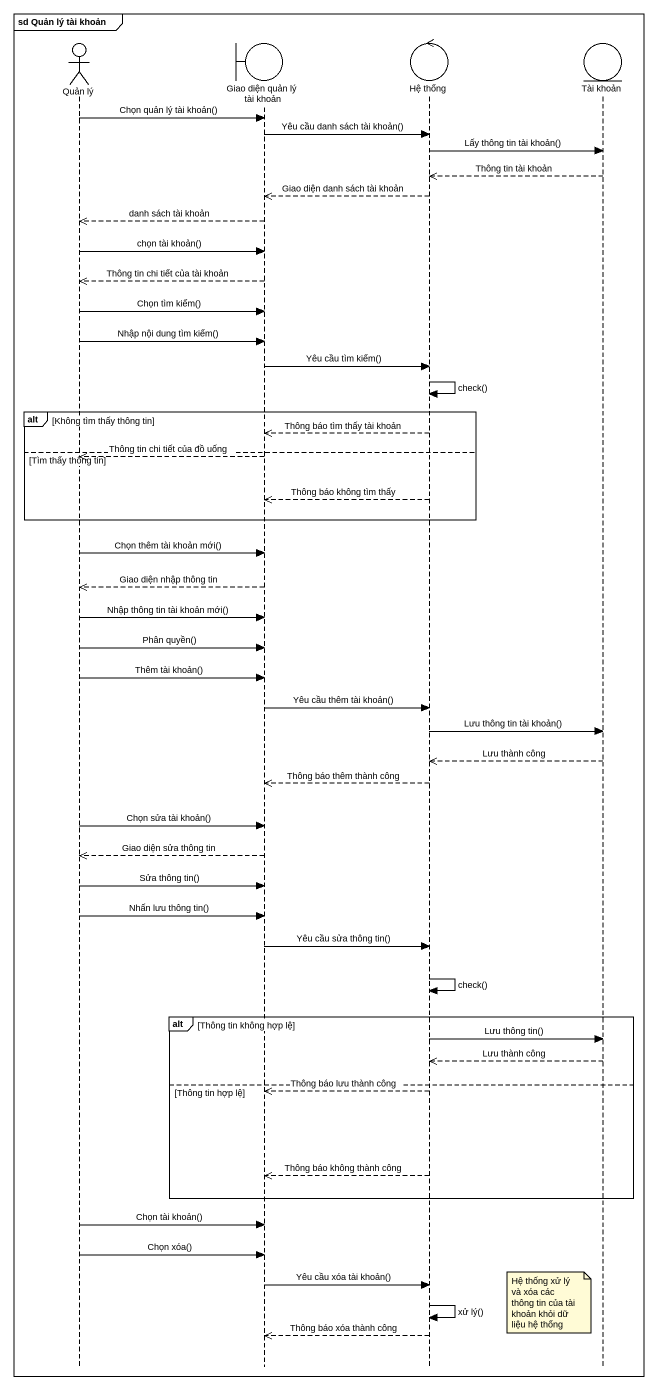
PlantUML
@startuml
mainframe sd Quản lý tài khoản
hide footbox
actor "Quản lý" as Quản_lý
boundary "Giao diện quản lý tài khoản" as Giao_diện_quản_lý_tài_khoản
control "Hệ thống" as Hệ_thống
entity "Tài khoản" as Tài_khoản

Quản_lý -> Giao_diện_quản_lý_tài_khoản : Chọn quản lý tài khoản()
Giao_diện_quản_lý_tài_khoản -> Hệ_thống : Yêu cầu danh sách tài khoản()
Hệ_thống -> Tài_khoản : Lấy thông tin tài khoản()
Tài_khoản -->> Hệ_thống : Thông tin tài khoản
Hệ_thống -->> Giao_diện_quản_lý_tài_khoản : Giao diện danh sách tài khoản
Giao_diện_quản_lý_tài_khoản -->> Quản_lý : danh sách tài khoản
Quản_lý -> Giao_diện_quản_lý_tài_khoản : chọn tài khoản()
Giao_diện_quản_lý_tài_khoản -->> Quản_lý : Thông tin chi tiết của tài khoản
Quản_lý -> Giao_diện_quản_lý_tài_khoản : Chọn tìm kiếm()
Quản_lý -> Giao_diện_quản_lý_tài_khoản : Nhập nội dung tìm kiếm()
Giao_diện_quản_lý_tài_khoản -> Hệ_thống : Yêu cầu tìm kiếm()
Hệ_thống -> Hệ_thống : check()
alt Không tìm thấy thông tin
  Hệ_thống -->> Giao_diện_quản_lý_tài_khoản : Thông báo tìm thấy tài khoản
else Tìm thấy thông tin
  Giao_diện_quản_lý_tài_khoản -->> Quản_lý : Thông tin chi tiết của đồ uống
  Hệ_thống -->> Giao_diện_quản_lý_tài_khoản : Thông báo không tìm thấy
end
Quản_lý -> Giao_diện_quản_lý_tài_khoản : Chọn thêm tài khoản mới()
Giao_diện_quản_lý_tài_khoản -->> Quản_lý : Giao diện nhập thông tin
Quản_lý -> Giao_diện_quản_lý_tài_khoản : Nhập thông tin tài khoản mới()
Quản_lý -> Giao_diện_quản_lý_tài_khoản : Phân quyền()
Quản_lý -> Giao_diện_quản_lý_tài_khoản : Thêm tài khoản()
Giao_diện_quản_lý_tài_khoản -> Hệ_thống : Yêu cầu thêm tài khoản()
Hệ_thống -> Tài_khoản : Lưu thông tin tài khoản()
Tài_khoản -->> Hệ_thống : Lưu thành công
Hệ_thống -->> Giao_diện_quản_lý_tài_khoản : Thông báo thêm thành công
Quản_lý -> Giao_diện_quản_lý_tài_khoản : Chọn sửa tài khoản()
Giao_diện_quản_lý_tài_khoản -->> Quản_lý : Giao diện sửa thông tin
Quản_lý -> Giao_diện_quản_lý_tài_khoản : Sửa thông tin()
Quản_lý -> Giao_diện_quản_lý_tài_khoản : Nhấn lưu thông tin()
Giao_diện_quản_lý_tài_khoản -> Hệ_thống : Yêu cầu sửa thông tin()
Hệ_thống -> Hệ_thống : check()
alt Thông tin không hợp lệ
  Hệ_thống -> Tài_khoản : Lưu thông tin()
  Tài_khoản -->> Hệ_thống : Lưu thành công
else Thông tin hợp lệ
  Hệ_thống -->> Giao_diện_quản_lý_tài_khoản : Thông báo lưu thành công
  Hệ_thống -->> Giao_diện_quản_lý_tài_khoản : Thông báo không thành công
end
Quản_lý -> Giao_diện_quản_lý_tài_khoản : Chọn tài khoản()
Quản_lý -> Giao_diện_quản_lý_tài_khoản : Chọn xóa()
Giao_diện_quản_lý_tài_khoản -> Hệ_thống : Yêu cầu xóa tài khoản()
note left of Tài_khoản : Hệ thống xử lý và xóa các thông tin của tài khoản khỏi dữ liệu hệ thống
Hệ_thống -> Hệ_thống : xử lý()
Hệ_thống -->> Giao_diện_quản_lý_tài_khoản : Thông báo xóa thành công
@enduml
